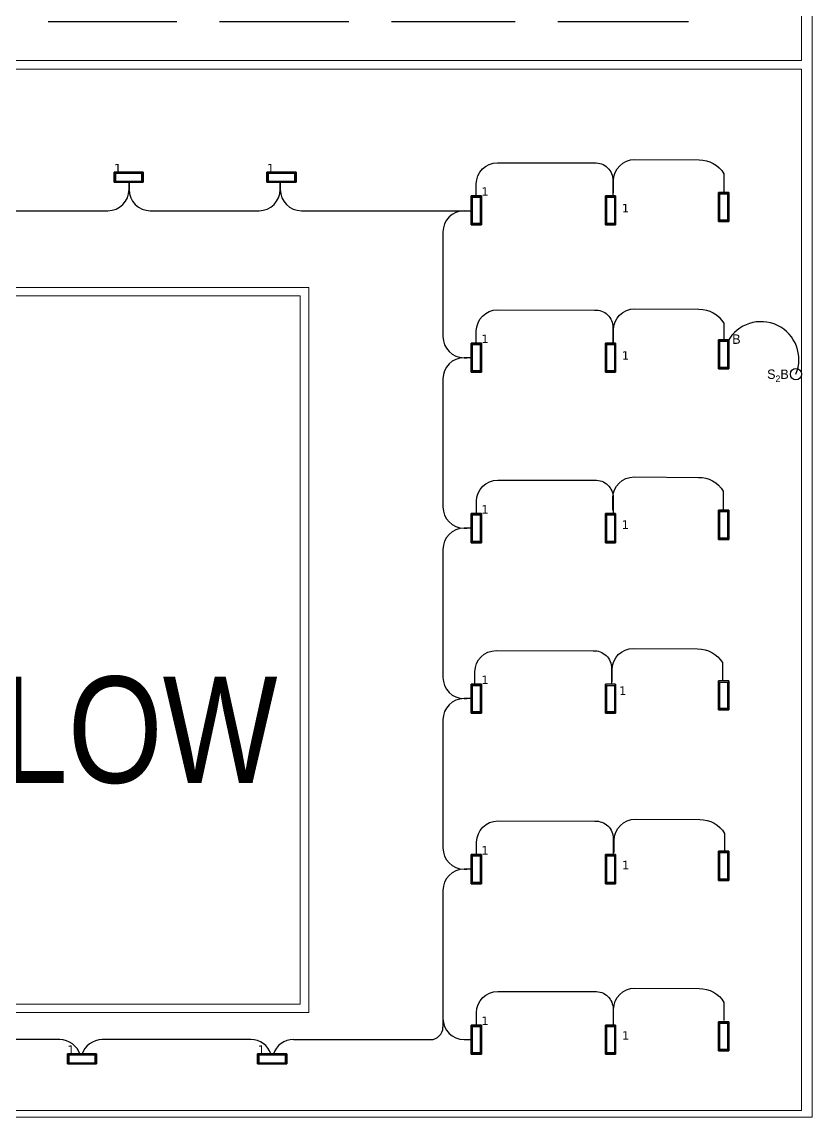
# Model space of a CAD drawing. Header units: inches. Extents: x -2 to 2474, y 1 to 287.
# Drawn here: x 120.23 to 152.08, y 109.57 to 153.71 of the extents above; entities that cross this region are included whole.
import ezdxf

# ---------------------------------------------------------------- set-up
doc = ezdxf.new("R2010")
doc.units = ezdxf.units.IN
doc.header["$MEASUREMENT"] = 0
for name, color, linetype in [('0.25', 4, 'Continuous'), ('PDF_0', 7, 'Continuous'), ('PDF_Text', 7, 'Continuous'), ('SWITCH', 3, 'Continuous')]:
    doc.layers.add(name, color=color, linetype=linetype)
doc.layers.add('DLX_LUM', color=7, linetype='Continuous', true_color=0xffd400)
doc.layers.add('DLX_LUMKEY_IDX', color=7, linetype='Continuous', true_color=0x969696)
doc.styles.add('PDF Arial Narrow', font='ARIALN.TTF')
doc.styles.add('TableTextStyle', font='')
doc.styles.get('TableTextStyle').set_extended_font_data('VERDANA.TTF')

msp = doc.modelspace()

# ---------------------------------------------------------------- linework, layer by layer
at = {"lineweight": 5}
for p, q in [((108.07993, 152.1581), (151.38207, 152.1581)), ((151.38207, 152.1581), (151.6486, 152.1581)), ((151.6486, 151.80272), (108.07993, 151.80272)), ((97.43119, 143.00618), (131.78862, 143.00618)), ((97.77413, 142.66323), (131.44567, 142.66323)), ((131.44567, 114.12002), (131.44567, 142.66323)), ((131.78862, 113.77708), (131.78862, 143.00618)), ((131.44567, 114.12002), (87.66379, 114.12002)), ((131.78862, 113.77708), (87.66379, 113.77708)), ((109.11051, 109.83324), (131.44567, 109.83324)), ((109.11051, 109.56671), (131.44567, 109.56671))]:
    msp.add_line(p, q, dxfattribs=at)
at = {"color": 3, "transparency": 33554585}
msp.add_circle((151.43056, 139.51248), 0.22679, dxfattribs=at)
at = {"layer": '0.25'}
for p, q in [((126.47884, 153.71053), (121.29242, 153.71053)), ((133.40961, 153.71053), (128.19355, 153.71053)), ((140.11048, 153.71053), (135.12432, 153.71053)), ((147.09208, 153.71053), (141.8252, 153.71053)), ((138.05736, 146.10058), (138.34392, 146.10058)), ((137.2, 145.24322), (137.2, 141.03371)), ((138.05736, 140.17635), (138.16733, 140.17635)), ((138.34392, 140.17635), (138.05736, 140.17635)), ((137.2, 139.31899), (137.2, 134.16213)), ((138.05736, 133.30477), (138.16733, 133.30477)), ((138.34392, 133.30477), (138.05736, 133.30477)), ((137.2, 132.44742), (137.2, 127.29054)), ((138.05736, 126.43318), (138.16733, 126.43318)), ((138.34392, 126.43318), (138.05736, 126.43318)), ((137.2, 125.57583), (137.2, 120.41897)), ((138.05736, 119.56161), (138.16733, 119.56161)), ((138.34392, 119.56161), (138.05736, 119.56161)), ((137.2, 118.70425), (137.2, 113.54738)), ((137.2, 113.54738), (137.2, 113.19003)), ((121.75132, 112.69003), (115.70357, 112.69003)), ((129.45872, 112.69003), (123.46603, 112.69003)), ((131.17343, 112.69003), (136.7, 112.69003)), ((138.05736, 112.69003), (138.34392, 112.69003))]:
    msp.add_line(p, q, dxfattribs=at)
for points in [[(138.54417, 146.69399), (138.54417, 147.17706, -0.41421356), (139.40153, 148.03442), (143.31106, 148.02738, -0.43151392), (144.04957, 147.3217), (144.04793, 146.70725)], [(144.07288, 146.82335), (144.07288, 147.30642, -0.41421356), (144.93024, 148.16377), (147.52233, 148.14654, -0.27239997), (148.52106, 147.59001), (148.52106, 146.86078)], [(118.33066, 147.2445), (118.33066, 146.95794, 0.41421356), (119.18802, 146.10058), (123.68971, 146.10058, 0.41421356), (124.54707, 146.95794), (124.54707, 147.2445)], [(124.54707, 147.2445), (124.54707, 146.95794, 0.41421356), (125.40443, 146.10058), (129.78607, 146.10058, 0.41421356), (130.64342, 146.95794), (130.64342, 147.2445)], [(130.64342, 147.2445), (130.64342, 146.95794, 0.41421356), (131.50078, 146.10058), (138.34392, 146.10058)], [(138.54615, 140.76417), (138.54615, 141.24723, -0.41421356), (139.40351, 142.10459), (143.31304, 142.09756, -0.43151392), (144.05155, 141.39187), (144.04992, 140.77743)], [(144.07197, 140.80253), (144.07197, 141.2856, -0.41421356), (144.92933, 142.14295), (147.52142, 142.12572, -0.27239997), (148.52015, 141.56919), (148.52015, 140.83996)], [(138.55531, 133.90412), (138.55531, 134.38718, -0.41421356), (139.41266, 135.24454), (143.32219, 135.23751, -0.43151392), (144.06071, 134.53182), (144.05907, 133.91738)], [(144.04744, 134.0286), (144.04744, 134.51167, -0.41421356), (144.9048, 135.36903), (147.49689, 135.35179, -0.27239997), (148.49562, 134.79527), (148.49562, 134.06603)], [(138.49, 127.02864), (138.49, 127.5117, -0.41421356), (139.34736, 128.36906), (143.25689, 128.36203, -0.43151392), (143.9954, 127.65634), (143.99377, 127.04189)], [(144.01679, 127.1172), (144.01679, 127.60027, -0.41421356), (144.87415, 128.45763), (147.46624, 128.44039, -0.27239997), (148.46497, 127.88387), (148.46497, 127.15463)], [(138.55977, 120.16253), (138.55977, 120.6456, -0.41421356), (139.41713, 121.50296), (143.32666, 121.49592, -0.43151392), (144.06517, 120.79024), (144.06354, 120.17579)], [(144.10487, 120.23696), (144.10487, 120.72003, -0.41421356), (144.96223, 121.57738), (147.55432, 121.56015, -0.27239997), (148.55305, 121.00362), (148.55305, 120.27439)], [(138.553, 113.29371), (138.553, 113.77678, -0.41421356), (139.41036, 114.63414), (143.31989, 114.62711, -0.43151392), (144.0584, 113.92142), (144.05676, 113.30697)], [(144.08017, 113.42341), (144.08017, 113.90648, -0.41421356), (144.93753, 114.76384), (147.52962, 114.7466, -0.27239997), (148.52835, 114.19008), (148.52835, 113.46084)]]:
    msp.add_lwpolyline(points, format="xyb", dxfattribs=at)
for centre, radius, start, end in [((138.05736, 145.24322), 0.85736, 90, 180), ((138.05736, 141.03371), 0.85736, 180, 270), ((138.05736, 139.31899), 0.85736, 90, 180), ((138.05736, 134.16213), 0.85736, 180, 270), ((138.05736, 132.44742), 0.85736, 90, 180), ((138.05736, 127.29054), 0.85736, 180, 270), ((138.05736, 125.57583), 0.85736, 90, 180), ((138.05736, 120.41897), 0.85736, 180, 270), ((138.05736, 118.70425), 0.85736, 90, 180), ((138.05736, 113.54738), 0.85736, 180, 270), ((136.7, 113.19003), 0.5, 270, 0), ((121.75132, 111.83267), 0.85736, 16.73446, 90), ((123.46603, 111.83267), 0.85736, 90, 163.26554), ((129.45872, 111.83267), 0.85736, 19.25765, 90), ((131.17343, 111.83267), 0.85736, 90, 160.74235)]:
    msp.add_arc(centre, radius, start, end, dxfattribs=at)
at = {"layer": 'DLX_LUM'}
for points in [[(125.1215, 147.64897, 0), (123.94587, 147.64897, 0)], [(123.94587, 147.64897, 0), (123.94587, 147.64897, 0)], [(123.94587, 147.64897, 0), (125.1215, 147.64897, 0)], [(123.94587, 147.64897, 0), (123.94587, 147.2445, 0)], [(123.94587, 147.2445, 0), (123.94587, 147.64897, 0)], [(123.94587, 147.64897, 0), (123.94587, 147.64897, 0)], [(123.94587, 147.2445, 0), (123.94587, 147.64897, 0)], [(123.94587, 147.64897, 0), (125.1215, 147.64897, 0)], [(123.94587, 147.64897, 0), (123.94587, 147.2445, 0)], [(125.1215, 147.64897, 0), (123.94587, 147.64897, 0)], [(125.06858, 147.61307, 0), (123.99879, 147.61307, 0)], [(123.99879, 147.61307, 0), (123.99879, 147.28041, 0)], [(123.99879, 147.61307, 0), (125.06858, 147.61307, 0)], [(123.99879, 147.28041, 0), (123.99879, 147.61307, 0)], [(125.06858, 147.28041, 0), (125.06858, 147.61307, 0)], [(125.06858, 147.61307, 0), (125.06858, 147.28041, 0)], [(125.1215, 147.64897, 0), (125.1215, 147.64897, 0)], [(125.1215, 147.2445, 0), (125.1215, 147.64897, 0)], [(125.1215, 147.64897, 0), (125.1215, 147.64897, 0)], [(125.1215, 147.64897, 0), (125.1215, 147.2445, 0)], [(125.1215, 147.64897, 0), (125.1215, 147.2445, 0)], [(125.1215, 147.2445, 0), (125.1215, 147.64897, 0)], [(131.28191, 147.64897, 0), (130.10628, 147.64897, 0)], [(130.10628, 147.64897, 0), (130.10628, 147.64897, 0)], [(130.10628, 147.64897, 0), (131.28191, 147.64897, 0)], [(130.10628, 147.64897, 0), (130.10628, 147.2445, 0)], [(130.10628, 147.2445, 0), (130.10628, 147.64897, 0)], [(130.10628, 147.64897, 0), (130.10628, 147.64897, 0)], [(130.10628, 147.2445, 0), (130.10628, 147.64897, 0)], [(130.10628, 147.64897, 0), (131.28191, 147.64897, 0)], [(130.10628, 147.64897, 0), (130.10628, 147.2445, 0)], [(131.28191, 147.64897, 0), (130.10628, 147.64897, 0)], [(131.22899, 147.61307, 0), (130.1592, 147.61307, 0)], [(130.1592, 147.61307, 0), (130.1592, 147.28041, 0)], [(130.1592, 147.61307, 0), (131.22899, 147.61307, 0)], [(130.1592, 147.28041, 0), (130.1592, 147.61307, 0)], [(131.22899, 147.28041, 0), (131.22899, 147.61307, 0)], [(131.22899, 147.61307, 0), (131.22899, 147.28041, 0)], [(131.28191, 147.64897, 0), (131.28191, 147.64897, 0)], [(131.28191, 147.2445, 0), (131.28191, 147.64897, 0)], [(131.28191, 147.64897, 0), (131.28191, 147.64897, 0)], [(131.28191, 147.64897, 0), (131.28191, 147.2445, 0)], [(131.28191, 147.64897, 0), (131.28191, 147.2445, 0)], [(131.28191, 147.2445, 0), (131.28191, 147.64897, 0)], [(123.94587, 147.2445, 0), (123.94587, 147.2445, 0)], [(123.94587, 147.2445, 0), (125.1215, 147.2445, 0)], [(125.1215, 147.2445, 0), (123.94587, 147.2445, 0)], [(123.94587, 147.2445, 0), (123.94587, 147.2445, 0)], [(125.1215, 147.2445, 0), (123.94587, 147.2445, 0)], [(123.94587, 147.2445, 0), (125.1215, 147.2445, 0)], [(123.99879, 147.28041, 0), (125.06858, 147.28041, 0)], [(125.06858, 147.28041, 0), (123.99879, 147.28041, 0)], [(125.1215, 147.2445, 0), (125.1215, 147.2445, 0)], [(125.1215, 147.2445, 0), (125.1215, 147.2445, 0)], [(130.10628, 147.2445, 0), (130.10628, 147.2445, 0)], [(130.10628, 147.2445, 0), (131.28191, 147.2445, 0)], [(131.28191, 147.2445, 0), (130.10628, 147.2445, 0)], [(130.10628, 147.2445, 0), (130.10628, 147.2445, 0)], [(131.28191, 147.2445, 0), (130.10628, 147.2445, 0)], [(130.10628, 147.2445, 0), (131.28191, 147.2445, 0)], [(130.1592, 147.28041, 0), (131.22899, 147.28041, 0)], [(131.22899, 147.28041, 0), (130.1592, 147.28041, 0)], [(131.28191, 147.2445, 0), (131.28191, 147.2445, 0)], [(131.28191, 147.2445, 0), (131.28191, 147.2445, 0)], [(138.74839, 146.70167, 0), (138.34392, 146.70167, 0)], [(138.34392, 146.70167, 0), (138.74839, 146.70167, 0)], [(138.34392, 146.70167, 0), (138.34392, 145.52604, 0)], [(138.34392, 145.52604, 0), (138.34392, 146.70167, 0)], [(138.34392, 145.52604, 0), (138.34392, 146.70167, 0)], [(138.34392, 146.70167, 0), (138.74839, 146.70167, 0)], [(138.74839, 146.70167, 0), (138.34392, 146.70167, 0)], [(138.34392, 146.70167, 0), (138.34392, 145.52604, 0)], [(138.71248, 146.64875, 0), (138.37982, 146.64875, 0)], [(138.37982, 146.64875, 0), (138.37982, 145.57896, 0)], [(138.37982, 145.57896, 0), (138.37982, 146.64875, 0)], [(138.37982, 146.64875, 0), (138.71248, 146.64875, 0)], [(138.71248, 145.57896, 0), (138.71248, 146.64875, 0)], [(138.71248, 146.64875, 0), (138.71248, 145.57896, 0)], [(138.74839, 145.52604, 0), (138.74839, 146.70167, 0)], [(138.74839, 146.70167, 0), (138.74839, 145.52604, 0)], [(138.74839, 146.70167, 0), (138.74839, 145.52604, 0)], [(138.74839, 145.52604, 0), (138.74839, 146.70167, 0)], [(144.15906, 146.70167, 0), (143.75458, 146.70167, 0)], [(143.75458, 146.70167, 0), (144.15906, 146.70167, 0)], [(143.75458, 146.70167, 0), (143.75458, 145.52604, 0)], [(143.75458, 145.52604, 0), (143.75458, 146.70167, 0)], [(143.75458, 145.52604, 0), (143.75458, 146.70167, 0)], [(143.75458, 146.70167, 0), (144.15906, 146.70167, 0)], [(144.15906, 146.70167, 0), (143.75458, 146.70167, 0)], [(143.75458, 146.70167, 0), (143.75458, 145.52604, 0)], [(144.12314, 146.64875, 0), (143.7905, 146.64875, 0)], [(143.7905, 146.64875, 0), (143.7905, 145.57896, 0)], [(143.7905, 145.57896, 0), (143.7905, 146.64875, 0)], [(143.7905, 146.64875, 0), (144.12314, 146.64875, 0)], [(144.12314, 145.57896, 0), (144.12314, 146.64875, 0)], [(144.12314, 146.64875, 0), (144.12314, 145.57896, 0)], [(144.15906, 145.52604, 0), (144.15906, 146.70167, 0)], [(144.15906, 146.70167, 0), (144.15906, 145.52604, 0)], [(144.15906, 146.70167, 0), (144.15906, 145.52604, 0)], [(144.15906, 145.52604, 0), (144.15906, 146.70167, 0)], [(148.71825, 146.83574, 0), (148.31377, 146.83574, 0)], [(148.31377, 146.83574, 0), (148.71825, 146.83574, 0)], [(148.31377, 146.83574, 0), (148.31377, 145.6601, 0)], [(148.31377, 145.6601, 0), (148.31377, 146.83574, 0)], [(148.31377, 145.6601, 0), (148.31377, 146.83574, 0)], [(148.31377, 146.83574, 0), (148.71825, 146.83574, 0)], [(148.71825, 146.83574, 0), (148.31377, 146.83574, 0)], [(148.31377, 146.83574, 0), (148.31377, 145.6601, 0)], [(148.68233, 146.78282, 0), (148.34969, 146.78282, 0)], [(148.34969, 146.78282, 0), (148.34969, 145.71303, 0)], [(148.34969, 145.71303, 0), (148.34969, 146.78282, 0)], [(148.34969, 146.78282, 0), (148.68233, 146.78282, 0)], [(148.68233, 145.71303, 0), (148.68233, 146.78282, 0)], [(148.68233, 146.78282, 0), (148.68233, 145.71303, 0)], [(148.71825, 145.6601, 0), (148.71825, 146.83574, 0)], [(148.71825, 146.83574, 0), (148.71825, 145.6601, 0)], [(148.71825, 146.83574, 0), (148.71825, 145.6601, 0)], [(148.71825, 145.6601, 0), (148.71825, 146.83574, 0)], [(144.40776, 146.0316, 0), (144.40776, 146.0316, 0)], [(144.40776, 146.0316, 0), (144.40776, 146.0316, 0)], [(148.34969, 145.71303, 0), (148.68233, 145.71303, 0)], [(148.68233, 145.71303, 0), (148.34969, 145.71303, 0)], [(138.34392, 145.52604, 0), (138.34392, 145.52604, 0)], [(138.34392, 145.52604, 0), (138.74839, 145.52604, 0)], [(138.74839, 145.52604, 0), (138.34392, 145.52604, 0)], [(138.34392, 145.52604, 0), (138.34392, 145.52604, 0)], [(138.74839, 145.52604, 0), (138.34392, 145.52604, 0)], [(138.34392, 145.52604, 0), (138.74839, 145.52604, 0)], [(138.37982, 145.57896, 0), (138.71248, 145.57896, 0)], [(138.71248, 145.57896, 0), (138.37982, 145.57896, 0)], [(138.74839, 145.52604, 0), (138.74839, 145.52604, 0)], [(138.74839, 145.52604, 0), (138.74839, 145.52604, 0)], [(143.75458, 145.52604, 0), (143.75458, 145.52604, 0)], [(143.75458, 145.52604, 0), (144.15906, 145.52604, 0)], [(144.15906, 145.52604, 0), (143.75458, 145.52604, 0)], [(143.75458, 145.52604, 0), (143.75458, 145.52604, 0)], [(144.15906, 145.52604, 0), (143.75458, 145.52604, 0)], [(143.75458, 145.52604, 0), (144.15906, 145.52604, 0)], [(143.7905, 145.57896, 0), (144.12314, 145.57896, 0)], [(144.12314, 145.57896, 0), (143.7905, 145.57896, 0)], [(144.15906, 145.52604, 0), (144.15906, 145.52604, 0)], [(144.15906, 145.52604, 0), (144.15906, 145.52604, 0)], [(148.31377, 145.6601, 0), (148.31377, 145.6601, 0)], [(148.31377, 145.6601, 0), (148.71825, 145.6601, 0)], [(148.71825, 145.6601, 0), (148.31377, 145.6601, 0)], [(148.31377, 145.6601, 0), (148.31377, 145.6601, 0)], [(148.71825, 145.6601, 0), (148.31377, 145.6601, 0)], [(148.31377, 145.6601, 0), (148.71825, 145.6601, 0)], [(148.71825, 145.6601, 0), (148.71825, 145.6601, 0)], [(148.71825, 145.6601, 0), (148.71825, 145.6601, 0)], [(148.71825, 140.89823, 0), (148.31377, 140.89823, 0)], [(148.31377, 140.89823, 0), (148.71825, 140.89823, 0)], [(148.31377, 140.89823, 0), (148.31377, 139.7226, 0)], [(148.31377, 139.7226, 0), (148.31377, 140.89823, 0)], [(148.31377, 139.7226, 0), (148.31377, 140.89823, 0)], [(148.31377, 140.89823, 0), (148.71825, 140.89823, 0)], [(148.71825, 140.89823, 0), (148.31377, 140.89823, 0)], [(148.31377, 140.89823, 0), (148.31377, 139.7226, 0)], [(148.68233, 140.84531, 0), (148.34969, 140.84531, 0)], [(148.34969, 140.84531, 0), (148.34969, 139.77552, 0)], [(148.34969, 139.77552, 0), (148.34969, 140.84531, 0)], [(148.34969, 140.84531, 0), (148.68233, 140.84531, 0)], [(148.68233, 139.77552, 0), (148.68233, 140.84531, 0)], [(148.68233, 140.84531, 0), (148.68233, 139.77552, 0)], [(148.71825, 139.7226, 0), (148.71825, 140.89823, 0)], [(148.71825, 140.89823, 0), (148.71825, 139.7226, 0)], [(148.71825, 140.89823, 0), (148.71825, 139.7226, 0)], [(148.71825, 139.7226, 0), (148.71825, 140.89823, 0)], [(138.74839, 140.76417, 0), (138.34392, 140.76417, 0)], [(138.34392, 140.76417, 0), (138.34392, 140.76417, 0)], [(138.34392, 140.76417, 0), (138.74839, 140.76417, 0)], [(138.34392, 140.76417, 0), (138.34392, 139.58853, 0)], [(138.34392, 139.58853, 0), (138.34392, 140.76417, 0)], [(138.34392, 140.76417, 0), (138.34392, 140.76417, 0)], [(138.34392, 139.58853, 0), (138.34392, 140.76417, 0)], [(138.34392, 140.76417, 0), (138.74839, 140.76417, 0)], [(138.74839, 140.76417, 0), (138.34392, 140.76417, 0)], [(138.34392, 140.76417, 0), (138.34392, 139.58853, 0)], [(138.71248, 140.71124, 0), (138.37982, 140.71124, 0)], [(138.37982, 140.71124, 0), (138.37982, 139.64145, 0)], [(138.37982, 139.64145, 0), (138.37982, 140.71124, 0)], [(138.37982, 140.71124, 0), (138.71248, 140.71124, 0)], [(138.71248, 139.64145, 0), (138.71248, 140.71124, 0)], [(138.71248, 140.71124, 0), (138.71248, 139.64145, 0)], [(138.74839, 139.58853, 0), (138.74839, 140.76417, 0)], [(138.74839, 140.76417, 0), (138.74839, 140.76417, 0)], [(138.74839, 140.76417, 0), (138.74839, 139.58853, 0)], [(138.74839, 140.76417, 0), (138.74839, 140.76417, 0)], [(138.74839, 140.76417, 0), (138.74839, 139.58853, 0)], [(138.74839, 139.58853, 0), (138.74839, 140.76417, 0)], [(144.15906, 140.76417, 0), (143.75458, 140.76417, 0)], [(143.75458, 140.76417, 0), (144.15906, 140.76417, 0)], [(143.75458, 140.76417, 0), (143.75458, 139.58853, 0)], [(143.75458, 139.58853, 0), (143.75458, 140.76417, 0)], [(143.75458, 139.58853, 0), (143.75458, 140.76417, 0)], [(143.75458, 140.76417, 0), (144.15906, 140.76417, 0)], [(144.15906, 140.76417, 0), (143.75458, 140.76417, 0)], [(143.75458, 140.76417, 0), (143.75458, 139.58853, 0)], [(144.12314, 140.71124, 0), (143.7905, 140.71124, 0)], [(143.7905, 140.71124, 0), (143.7905, 139.64145, 0)], [(143.7905, 139.64145, 0), (143.7905, 140.71124, 0)], [(143.7905, 140.71124, 0), (144.12314, 140.71124, 0)], [(144.12314, 139.64145, 0), (144.12314, 140.71124, 0)], [(144.12314, 140.71124, 0), (144.12314, 139.64145, 0)], [(144.15906, 139.58853, 0), (144.15906, 140.76417, 0)], [(144.15906, 140.76417, 0), (144.15906, 139.58853, 0)], [(144.15906, 140.76417, 0), (144.15906, 139.58853, 0)], [(144.15906, 139.58853, 0), (144.15906, 140.76417, 0)], [(144.00328, 140.0941, 0), (144.00328, 140.0941, 0)], [(144.00328, 140.0941, 0), (144.00328, 140.0941, 0)], [(144.40776, 140.0941, 0), (144.40776, 140.0941, 0)], [(144.40776, 140.0941, 0), (144.40776, 140.0941, 0)], [(138.34392, 139.58853, 0), (138.34392, 139.58853, 0)], [(138.34392, 139.58853, 0), (138.74839, 139.58853, 0)], [(138.74839, 139.58853, 0), (138.34392, 139.58853, 0)], [(138.34392, 139.58853, 0), (138.34392, 139.58853, 0)], [(138.74839, 139.58853, 0), (138.34392, 139.58853, 0)], [(138.34392, 139.58853, 0), (138.74839, 139.58853, 0)], [(138.37982, 139.64145, 0), (138.71248, 139.64145, 0)], [(138.71248, 139.64145, 0), (138.37982, 139.64145, 0)], [(138.74839, 139.58853, 0), (138.74839, 139.58853, 0)], [(138.74839, 139.58853, 0), (138.74839, 139.58853, 0)], [(143.75458, 139.58853, 0), (144.15906, 139.58853, 0)], [(144.15906, 139.58853, 0), (143.75458, 139.58853, 0)], [(144.15906, 139.58853, 0), (143.75458, 139.58853, 0)], [(143.75458, 139.58853, 0), (144.15906, 139.58853, 0)], [(143.7905, 139.64145, 0), (144.12314, 139.64145, 0)], [(144.12314, 139.64145, 0), (143.7905, 139.64145, 0)], [(148.31377, 139.7226, 0), (148.71825, 139.7226, 0)], [(148.71825, 139.7226, 0), (148.31377, 139.7226, 0)], [(148.71825, 139.7226, 0), (148.31377, 139.7226, 0)], [(148.31377, 139.7226, 0), (148.71825, 139.7226, 0)], [(148.34969, 139.77552, 0), (148.68233, 139.77552, 0)], [(148.68233, 139.77552, 0), (148.34969, 139.77552, 0)], [(138.74839, 133.89259, 0), (138.34392, 133.89259, 0)], [(138.34392, 133.89259, 0), (138.34392, 133.89259, 0)], [(138.34392, 133.89259, 0), (138.74839, 133.89259, 0)], [(138.34392, 133.89259, 0), (138.34392, 132.71696, 0)], [(138.34392, 132.71696, 0), (138.34392, 133.89259, 0)], [(138.34392, 133.89259, 0), (138.34392, 133.89259, 0)], [(138.34392, 132.71696, 0), (138.34392, 133.89259, 0)], [(138.34392, 133.89259, 0), (138.74839, 133.89259, 0)], [(138.74839, 133.89259, 0), (138.34392, 133.89259, 0)], [(138.34392, 133.89259, 0), (138.34392, 132.71696, 0)], [(138.36957, 133.89259, 0), (138.36957, 133.89259, 0)], [(138.36957, 133.89259, 0), (138.36957, 133.89259, 0)], [(138.71248, 133.83967, 0), (138.37982, 133.83967, 0)], [(138.37982, 133.83967, 0), (138.37982, 132.76988, 0)], [(138.37982, 132.76988, 0), (138.37982, 133.83967, 0)], [(138.37982, 133.83967, 0), (138.71248, 133.83967, 0)], [(138.71248, 132.76988, 0), (138.71248, 133.83967, 0)], [(138.71248, 133.83967, 0), (138.71248, 132.76988, 0)], [(138.74839, 132.71696, 0), (138.74839, 133.89259, 0)], [(138.74839, 133.89259, 0), (138.74839, 132.71696, 0)], [(138.74839, 133.89259, 0), (138.74839, 132.71696, 0)], [(138.74839, 132.71696, 0), (138.74839, 133.89259, 0)], [(143.75458, 133.89259, 0), (143.75458, 132.71696, 0)], [(143.75458, 132.71696, 0), (143.75458, 133.89259, 0)], [(143.75458, 132.71696, 0), (143.75458, 133.89259, 0)], [(144.15906, 133.89259, 0), (143.75458, 133.89259, 0)], [(143.75458, 133.89259, 0), (143.75458, 132.71696, 0)], [(144.12314, 133.83967, 0), (143.7905, 133.83967, 0)], [(143.7905, 133.83967, 0), (143.7905, 132.76988, 0)], [(143.7905, 132.76988, 0), (143.7905, 133.83967, 0)], [(143.7905, 133.83967, 0), (144.12314, 133.83967, 0)], [(144.12314, 132.76988, 0), (144.12314, 133.83967, 0)], [(144.12314, 133.83967, 0), (144.12314, 132.76988, 0)], [(144.15906, 132.71696, 0), (144.15906, 133.89259, 0)], [(144.15906, 133.89259, 0), (144.15906, 133.89259, 0)], [(144.15906, 133.89259, 0), (144.15906, 132.71696, 0)], [(144.15906, 133.89259, 0), (144.15906, 133.89259, 0)], [(144.15906, 133.89259, 0), (144.15906, 132.71696, 0)], [(144.15906, 132.71696, 0), (144.15906, 133.89259, 0)], [(148.31377, 134.02666, 0), (148.31377, 132.85102, 0)], [(148.31377, 132.85102, 0), (148.31377, 134.02666, 0)], [(148.31377, 132.85102, 0), (148.31377, 134.02666, 0)], [(148.71825, 134.02666, 0), (148.31377, 134.02666, 0)], [(148.31377, 134.02666, 0), (148.31377, 132.85102, 0)], [(148.68233, 133.97373, 0), (148.34969, 133.97373, 0)], [(148.34969, 133.97373, 0), (148.34969, 132.90394, 0)], [(148.34969, 132.90394, 0), (148.34969, 133.97373, 0)], [(148.34969, 133.97373, 0), (148.68233, 133.97373, 0)], [(148.68233, 132.90394, 0), (148.68233, 133.97373, 0)], [(148.68233, 133.97373, 0), (148.68233, 132.90394, 0)], [(148.71825, 132.85102, 0), (148.71825, 134.02666, 0)], [(148.71825, 134.02666, 0), (148.71825, 134.02666, 0)], [(148.71825, 134.02666, 0), (148.71825, 132.85102, 0)], [(148.71825, 134.02666, 0), (148.71825, 134.02666, 0)], [(148.71825, 134.02666, 0), (148.71825, 132.85102, 0)], [(148.71825, 132.85102, 0), (148.71825, 134.02666, 0)], [(148.34969, 132.90394, 0), (148.68233, 132.90394, 0)], [(148.68233, 132.90394, 0), (148.34969, 132.90394, 0)], [(138.34392, 132.71696, 0), (138.34392, 132.71696, 0)], [(138.34392, 132.71696, 0), (138.74839, 132.71696, 0)], [(138.74839, 132.71696, 0), (138.34392, 132.71696, 0)], [(138.34392, 132.71696, 0), (138.34392, 132.71696, 0)], [(138.74839, 132.71696, 0), (138.34392, 132.71696, 0)], [(138.34392, 132.71696, 0), (138.74839, 132.71696, 0)], [(138.37982, 132.76988, 0), (138.71248, 132.76988, 0)], [(138.71248, 132.76988, 0), (138.37982, 132.76988, 0)], [(138.74839, 132.71696, 0), (138.74839, 132.71696, 0)], [(138.74839, 132.71696, 0), (138.74839, 132.71696, 0)], [(143.75458, 132.71696, 0), (143.75458, 132.71696, 0)], [(143.75458, 132.71696, 0), (144.15906, 132.71696, 0)], [(144.15906, 132.71696, 0), (143.75458, 132.71696, 0)], [(143.75458, 132.71696, 0), (143.75458, 132.71696, 0)], [(144.15906, 132.71696, 0), (143.75458, 132.71696, 0)], [(143.75458, 132.71696, 0), (144.15906, 132.71696, 0)], [(143.7905, 132.76988, 0), (144.12314, 132.76988, 0)], [(144.12314, 132.76988, 0), (143.7905, 132.76988, 0)], [(144.15906, 132.71696, 0), (144.15906, 132.71696, 0)], [(144.15906, 132.71696, 0), (144.15906, 132.71696, 0)], [(148.31377, 132.85102, 0), (148.31377, 132.85102, 0)], [(148.31377, 132.85102, 0), (148.71825, 132.85102, 0)], [(148.71825, 132.85102, 0), (148.31377, 132.85102, 0)], [(148.31377, 132.85102, 0), (148.31377, 132.85102, 0)], [(148.71825, 132.85102, 0), (148.31377, 132.85102, 0)], [(148.31377, 132.85102, 0), (148.71825, 132.85102, 0)], [(148.71825, 132.85102, 0), (148.71825, 132.85102, 0)], [(148.71825, 132.85102, 0), (148.71825, 132.85102, 0)], [(148.31377, 127.15507, 0), (148.31377, 125.97943, 0)], [(148.31377, 125.97943, 0), (148.31377, 127.15507, 0)], [(148.31377, 125.97943, 0), (148.31377, 127.15507, 0)], [(148.71825, 127.15507, 0), (148.31377, 127.15507, 0)], [(148.31377, 127.15507, 0), (148.31377, 125.97943, 0)], [(148.71825, 125.97943, 0), (148.71825, 127.15507, 0)], [(148.71825, 127.15507, 0), (148.71825, 125.97943, 0)], [(148.71825, 127.15507, 0), (148.71825, 125.97943, 0)], [(148.71825, 125.97943, 0), (148.71825, 127.15507, 0)], [(138.34392, 127.021, 0), (138.34392, 125.84537, 0)], [(138.34392, 125.84537, 0), (138.34392, 127.021, 0)], [(138.34392, 125.84537, 0), (138.34392, 127.021, 0)], [(138.74839, 127.021, 0), (138.34392, 127.021, 0)], [(138.34392, 127.021, 0), (138.34392, 125.84537, 0)], [(138.71248, 126.96808, 0), (138.37982, 126.96808, 0)], [(138.37982, 126.96808, 0), (138.37982, 125.89829, 0)], [(138.37982, 125.89829, 0), (138.37982, 126.96808, 0)], [(138.37982, 126.96808, 0), (138.71248, 126.96808, 0)], [(138.71248, 125.89829, 0), (138.71248, 126.96808, 0)], [(138.71248, 126.96808, 0), (138.71248, 125.89829, 0)], [(138.74839, 125.84537, 0), (138.74839, 127.021, 0)], [(138.74839, 127.021, 0), (138.74839, 125.84537, 0)], [(138.74839, 127.021, 0), (138.74839, 125.84537, 0)], [(138.74839, 125.84537, 0), (138.74839, 127.021, 0)], [(143.75458, 127.021, 0), (143.75458, 125.84537, 0)], [(143.75458, 125.84537, 0), (143.75458, 127.021, 0)], [(143.75458, 125.84537, 0), (143.75458, 127.021, 0)], [(144.15906, 127.021, 0), (143.75458, 127.021, 0)], [(143.75458, 127.021, 0), (143.75458, 125.84537, 0)], [(143.7905, 126.96808, 0), (143.7905, 125.89829, 0)], [(143.7905, 125.89829, 0), (143.7905, 126.96808, 0)], [(143.7905, 126.96808, 0), (144.12314, 126.96808, 0)], [(144.12314, 125.89829, 0), (144.12314, 126.96808, 0)], [(144.12314, 126.96808, 0), (144.12314, 125.89829, 0)], [(144.15906, 125.84537, 0), (144.15906, 127.021, 0)], [(144.15906, 127.021, 0), (144.15906, 125.84537, 0)], [(144.15906, 127.021, 0), (144.15906, 125.84537, 0)], [(144.15906, 125.84537, 0), (144.15906, 127.021, 0)], [(148.34969, 127.10214, 0), (148.34969, 126.03235, 0)], [(148.34969, 126.03235, 0), (148.34969, 127.10214, 0)], [(148.34969, 127.10214, 0), (148.68233, 127.10214, 0)], [(148.68233, 126.03235, 0), (148.68233, 127.10214, 0)], [(148.68233, 127.10214, 0), (148.68233, 126.03235, 0)], [(138.34392, 125.84537, 0), (138.34392, 125.84537, 0)], [(138.34392, 125.84537, 0), (138.74839, 125.84537, 0)], [(138.74839, 125.84537, 0), (138.34392, 125.84537, 0)], [(138.34392, 125.84537, 0), (138.34392, 125.84537, 0)], [(138.74839, 125.84537, 0), (138.34392, 125.84537, 0)], [(138.34392, 125.84537, 0), (138.74839, 125.84537, 0)], [(138.37982, 125.89829, 0), (138.71248, 125.89829, 0)], [(138.71248, 125.89829, 0), (138.37982, 125.89829, 0)], [(138.74839, 125.84537, 0), (138.74839, 125.84537, 0)], [(138.74839, 125.84537, 0), (138.74839, 125.84537, 0)], [(143.75458, 125.84537, 0), (143.75458, 125.84537, 0)], [(143.75458, 125.84537, 0), (144.15906, 125.84537, 0)], [(144.15906, 125.84537, 0), (143.75458, 125.84537, 0)], [(143.75458, 125.84537, 0), (143.75458, 125.84537, 0)], [(144.15906, 125.84537, 0), (143.75458, 125.84537, 0)], [(143.75458, 125.84537, 0), (144.15906, 125.84537, 0)], [(143.7905, 125.89829, 0), (144.12314, 125.89829, 0)], [(144.12314, 125.89829, 0), (143.7905, 125.89829, 0)], [(144.15906, 125.84537, 0), (144.15906, 125.84537, 0)], [(144.15906, 125.84537, 0), (144.15906, 125.84537, 0)], [(148.31377, 125.97943, 0), (148.31377, 125.97943, 0)], [(148.31377, 125.97943, 0), (148.71825, 125.97943, 0)], [(148.71825, 125.97943, 0), (148.31377, 125.97943, 0)], [(148.31377, 125.97943, 0), (148.31377, 125.97943, 0)], [(148.71825, 125.97943, 0), (148.31377, 125.97943, 0)], [(148.31377, 125.97943, 0), (148.71825, 125.97943, 0)], [(148.34969, 126.03235, 0), (148.68233, 126.03235, 0)], [(148.68233, 126.03235, 0), (148.34969, 126.03235, 0)], [(148.71825, 125.97943, 0), (148.71825, 125.97943, 0)], [(148.71825, 125.97943, 0), (148.71825, 125.97943, 0)], [(138.34392, 120.14943, 0), (138.34392, 118.97379, 0)], [(138.34392, 118.97379, 0), (138.34392, 120.14943, 0)], [(138.34392, 118.97379, 0), (138.34392, 120.14943, 0)], [(138.74839, 120.14943, 0), (138.34392, 120.14943, 0)], [(138.34392, 120.14943, 0), (138.34392, 118.97379, 0)], [(138.71248, 120.0965, 0), (138.37982, 120.0965, 0)], [(138.37982, 120.0965, 0), (138.37982, 119.02671, 0)], [(138.37982, 119.02671, 0), (138.37982, 120.0965, 0)], [(138.37982, 120.0965, 0), (138.71248, 120.0965, 0)], [(138.71248, 119.02671, 0), (138.71248, 120.0965, 0)], [(138.71248, 120.0965, 0), (138.71248, 119.02671, 0)], [(138.74839, 118.97379, 0), (138.74839, 120.14943, 0)], [(138.74839, 120.14943, 0), (138.74839, 118.97379, 0)], [(138.74839, 120.14943, 0), (138.74839, 118.97379, 0)], [(138.74839, 118.97379, 0), (138.74839, 120.14943, 0)], [(143.75458, 120.14943, 0), (143.75458, 118.97379, 0)], [(143.75458, 118.97379, 0), (143.75458, 120.14943, 0)], [(143.75458, 118.97379, 0), (143.75458, 120.14943, 0)], [(144.15906, 120.14943, 0), (143.75458, 120.14943, 0)], [(143.75458, 120.14943, 0), (143.75458, 118.97379, 0)], [(144.12314, 120.0965, 0), (143.7905, 120.0965, 0)], [(143.7905, 120.0965, 0), (143.7905, 119.02671, 0)], [(143.7905, 119.02671, 0), (143.7905, 120.0965, 0)], [(143.7905, 120.0965, 0), (144.12314, 120.0965, 0)], [(144.12314, 119.02671, 0), (144.12314, 120.0965, 0)], [(144.12314, 120.0965, 0), (144.12314, 119.02671, 0)], [(144.15906, 118.97379, 0), (144.15906, 120.14943, 0)], [(144.15906, 120.14943, 0), (144.15906, 118.97379, 0)], [(144.15906, 120.14943, 0), (144.15906, 118.97379, 0)], [(144.15906, 118.97379, 0), (144.15906, 120.14943, 0)], [(148.31377, 120.28349, 0), (148.31377, 119.10786, 0)], [(148.31377, 119.10786, 0), (148.31377, 120.28349, 0)], [(148.31377, 119.10786, 0), (148.31377, 120.28349, 0)], [(148.71825, 120.28349, 0), (148.31377, 120.28349, 0)], [(148.31377, 120.28349, 0), (148.31377, 119.10786, 0)], [(148.68233, 120.23057, 0), (148.34969, 120.23057, 0)], [(148.34969, 120.23057, 0), (148.34969, 119.16078, 0)], [(148.34969, 119.16078, 0), (148.34969, 120.23057, 0)], [(148.34969, 120.23057, 0), (148.68233, 120.23057, 0)], [(148.68233, 119.16078, 0), (148.68233, 120.23057, 0)], [(148.68233, 120.23057, 0), (148.68233, 119.16078, 0)], [(148.71825, 119.10786, 0), (148.71825, 120.28349, 0)], [(148.71825, 120.28349, 0), (148.71825, 119.10786, 0)], [(148.71825, 120.28349, 0), (148.71825, 119.10786, 0)], [(148.71825, 119.10786, 0), (148.71825, 120.28349, 0)], [(144.41475, 119.5566, 0), (144.41475, 119.5566, 0)], [(144.41475, 119.5566, 0), (144.41475, 119.5566, 0)], [(138.34392, 118.97379, 0), (138.34392, 118.97379, 0)], [(138.34392, 118.97379, 0), (138.74839, 118.97379, 0)], [(138.74839, 118.97379, 0), (138.34392, 118.97379, 0)], [(138.34392, 118.97379, 0), (138.34392, 118.97379, 0)], [(138.74839, 118.97379, 0), (138.34392, 118.97379, 0)], [(138.34392, 118.97379, 0), (138.74839, 118.97379, 0)], [(138.37982, 119.02671, 0), (138.71248, 119.02671, 0)], [(138.71248, 119.02671, 0), (138.37982, 119.02671, 0)], [(138.74839, 118.97379, 0), (138.74839, 118.97379, 0)], [(138.74839, 118.97379, 0), (138.74839, 118.97379, 0)], [(143.75458, 118.97379, 0), (143.75458, 118.97379, 0)], [(143.75458, 118.97379, 0), (144.15906, 118.97379, 0)], [(144.15906, 118.97379, 0), (143.75458, 118.97379, 0)], [(143.75458, 118.97379, 0), (143.75458, 118.97379, 0)], [(144.15906, 118.97379, 0), (143.75458, 118.97379, 0)], [(143.75458, 118.97379, 0), (144.15906, 118.97379, 0)], [(143.7905, 119.02671, 0), (144.12314, 119.02671, 0)], [(144.12314, 119.02671, 0), (143.7905, 119.02671, 0)], [(144.15906, 118.97379, 0), (144.15906, 118.97379, 0)], [(144.15906, 118.97379, 0), (144.15906, 118.97379, 0)], [(148.31377, 119.10786, 0), (148.31377, 119.10786, 0)], [(148.31377, 119.10786, 0), (148.71825, 119.10786, 0)], [(148.71825, 119.10786, 0), (148.31377, 119.10786, 0)], [(148.31377, 119.10786, 0), (148.31377, 119.10786, 0)], [(148.71825, 119.10786, 0), (148.31377, 119.10786, 0)], [(148.31377, 119.10786, 0), (148.71825, 119.10786, 0)], [(148.34969, 119.16078, 0), (148.68233, 119.16078, 0)], [(148.68233, 119.16078, 0), (148.34969, 119.16078, 0)], [(148.71825, 119.10786, 0), (148.71825, 119.10786, 0)], [(148.71825, 119.10786, 0), (148.71825, 119.10786, 0)], [(138.34392, 113.27784, 0), (138.34392, 112.10221, 0)], [(138.34392, 112.10221, 0), (138.34392, 113.27784, 0)], [(138.34392, 112.10221, 0), (138.34392, 113.27784, 0)], [(138.74839, 113.27784, 0), (138.34392, 113.27784, 0)], [(138.34392, 113.27784, 0), (138.34392, 112.10221, 0)], [(138.71248, 113.22492, 0), (138.37982, 113.22492, 0)], [(138.37982, 113.22492, 0), (138.37982, 112.15513, 0)], [(138.37982, 112.15513, 0), (138.37982, 113.22492, 0)], [(138.37982, 113.22492, 0), (138.71248, 113.22492, 0)], [(138.71248, 112.15513, 0), (138.71248, 113.22492, 0)], [(138.71248, 113.22492, 0), (138.71248, 112.15513, 0)], [(138.74839, 112.10221, 0), (138.74839, 113.27784, 0)], [(138.74839, 113.27784, 0), (138.74839, 112.10221, 0)], [(138.74839, 113.27784, 0), (138.74839, 112.10221, 0)], [(138.74839, 112.10221, 0), (138.74839, 113.27784, 0)], [(143.75458, 113.27784, 0), (143.75458, 112.10221, 0)], [(143.75458, 112.10221, 0), (143.75458, 113.27784, 0)], [(143.75458, 112.10221, 0), (143.75458, 113.27784, 0)], [(144.15906, 113.27784, 0), (143.75458, 113.27784, 0)], [(143.75458, 113.27784, 0), (143.75458, 112.10221, 0)], [(144.12314, 113.22492, 0), (143.7905, 113.22492, 0)], [(143.7905, 113.22492, 0), (143.7905, 112.15513, 0)], [(143.7905, 112.15513, 0), (143.7905, 113.22492, 0)], [(143.7905, 113.22492, 0), (144.12314, 113.22492, 0)], [(144.12314, 112.15513, 0), (144.12314, 113.22492, 0)], [(144.12314, 113.22492, 0), (144.12314, 112.15513, 0)], [(144.15906, 112.10221, 0), (144.15906, 113.27784, 0)], [(144.15906, 113.27784, 0), (144.15906, 112.10221, 0)], [(144.15906, 113.27784, 0), (144.15906, 112.10221, 0)], [(144.15906, 112.10221, 0), (144.15906, 113.27784, 0)], [(148.31377, 113.41191, 0), (148.31377, 112.23627, 0)], [(148.31377, 112.23627, 0), (148.31377, 113.41191, 0)], [(148.31377, 112.23627, 0), (148.31377, 113.41191, 0)], [(148.71825, 113.41191, 0), (148.31377, 113.41191, 0)], [(148.31377, 113.41191, 0), (148.31377, 112.23627, 0)], [(148.68233, 113.35899, 0), (148.34969, 113.35899, 0)], [(148.34969, 113.35899, 0), (148.34969, 112.2892, 0)], [(148.34969, 112.2892, 0), (148.34969, 113.35899, 0)], [(148.34969, 113.35899, 0), (148.68233, 113.35899, 0)], [(148.68233, 112.2892, 0), (148.68233, 113.35899, 0)], [(148.68233, 113.35899, 0), (148.68233, 112.2892, 0)], [(148.71825, 112.23627, 0), (148.71825, 113.41191, 0)], [(148.71825, 113.41191, 0), (148.71825, 112.23627, 0)], [(148.71825, 113.41191, 0), (148.71825, 112.23627, 0)], [(148.71825, 112.23627, 0), (148.71825, 113.41191, 0)], [(144.41475, 112.68502, 0), (144.41475, 112.68502, 0)], [(144.41475, 112.68502, 0), (144.41475, 112.68502, 0)], [(138.37982, 112.15513, 0), (138.71248, 112.15513, 0)], [(138.71248, 112.15513, 0), (138.37982, 112.15513, 0)], [(143.7905, 112.15513, 0), (144.12314, 112.15513, 0)], [(144.12314, 112.15513, 0), (143.7905, 112.15513, 0)], [(148.31377, 112.23627, 0), (148.31377, 112.23627, 0)], [(148.31377, 112.23627, 0), (148.71825, 112.23627, 0)], [(148.71825, 112.23627, 0), (148.31377, 112.23627, 0)], [(148.31377, 112.23627, 0), (148.31377, 112.23627, 0)], [(148.71825, 112.23627, 0), (148.31377, 112.23627, 0)], [(148.31377, 112.23627, 0), (148.71825, 112.23627, 0)], [(148.34969, 112.2892, 0), (148.68233, 112.2892, 0)], [(148.68233, 112.2892, 0), (148.34969, 112.2892, 0)], [(148.71825, 112.23627, 0), (148.71825, 112.23627, 0)], [(148.71825, 112.23627, 0), (148.71825, 112.23627, 0)], [(123.23848, 112.11544, 0), (122.06285, 112.11544, 0)], [(122.06285, 112.11544, 0), (122.06285, 112.11544, 0)], [(122.06285, 112.11544, 0), (123.23848, 112.11544, 0)], [(122.06285, 112.11544, 0), (122.06285, 111.71097, 0)], [(122.06285, 111.71097, 0), (122.06285, 112.11544, 0)], [(122.06285, 112.11544, 0), (122.06285, 112.11544, 0)], [(122.06285, 111.71097, 0), (122.06285, 112.11544, 0)], [(122.06285, 112.11544, 0), (123.23848, 112.11544, 0)], [(122.06285, 112.11544, 0), (122.06285, 111.71097, 0)], [(123.23848, 112.11544, 0), (122.06285, 112.11544, 0)], [(122.06285, 111.71097, 0), (122.06285, 111.71097, 0)], [(122.06285, 111.71097, 0), (123.23848, 111.71097, 0)], [(123.23848, 111.71097, 0), (122.06285, 111.71097, 0)], [(122.06285, 111.71097, 0), (122.06285, 111.71097, 0)], [(123.23848, 111.71097, 0), (122.06285, 111.71097, 0)], [(122.06285, 111.71097, 0), (123.23848, 111.71097, 0)], [(123.18556, 112.07953, 0), (122.11577, 112.07953, 0)], [(122.11577, 112.07953, 0), (122.11577, 111.74687, 0)], [(122.11577, 112.07953, 0), (123.18556, 112.07953, 0)], [(122.11577, 111.74687, 0), (122.11577, 112.07953, 0)], [(122.11577, 111.74687, 0), (123.18556, 111.74687, 0)], [(123.18556, 111.74687, 0), (122.11577, 111.74687, 0)], [(123.18556, 111.74687, 0), (123.18556, 112.07953, 0)], [(123.18556, 112.07953, 0), (123.18556, 111.74687, 0)], [(123.23848, 112.11544, 0), (123.23848, 112.11544, 0)], [(123.23848, 111.71097, 0), (123.23848, 112.11544, 0)], [(123.23848, 112.11544, 0), (123.23848, 112.11544, 0)], [(123.23848, 112.11544, 0), (123.23848, 111.71097, 0)], [(123.23848, 112.11544, 0), (123.23848, 111.71097, 0)], [(123.23848, 111.71097, 0), (123.23848, 112.11544, 0)], [(123.23848, 111.71097, 0), (123.23848, 111.71097, 0)], [(123.23848, 111.71097, 0), (123.23848, 111.71097, 0)], [(130.90389, 112.11544, 0), (129.72826, 112.11544, 0)], [(129.72826, 112.11544, 0), (129.72826, 112.11544, 0)], [(129.72826, 112.11544, 0), (130.90389, 112.11544, 0)], [(129.72826, 112.11544, 0), (129.72826, 111.71097, 0)], [(129.72826, 111.71097, 0), (129.72826, 112.11544, 0)], [(129.72826, 112.11544, 0), (129.72826, 112.11544, 0)], [(129.72826, 111.71097, 0), (129.72826, 112.11544, 0)], [(129.72826, 112.11544, 0), (130.90389, 112.11544, 0)], [(129.72826, 112.11544, 0), (129.72826, 111.71097, 0)], [(130.90389, 112.11544, 0), (129.72826, 112.11544, 0)], [(129.72826, 111.71097, 0), (129.72826, 111.71097, 0)], [(129.72826, 111.71097, 0), (130.90389, 111.71097, 0)], [(130.90389, 111.71097, 0), (129.72826, 111.71097, 0)], [(129.72826, 111.71097, 0), (129.72826, 111.71097, 0)], [(130.90389, 111.71097, 0), (129.72826, 111.71097, 0)], [(129.72826, 111.71097, 0), (130.90389, 111.71097, 0)], [(130.85097, 112.07953, 0), (129.78118, 112.07953, 0)], [(129.78118, 112.07953, 0), (129.78118, 111.74687, 0)], [(129.78118, 112.07953, 0), (130.85097, 112.07953, 0)], [(129.78118, 111.74687, 0), (129.78118, 112.07953, 0)], [(129.78118, 111.74687, 0), (130.85097, 111.74687, 0)], [(130.85097, 111.74687, 0), (129.78118, 111.74687, 0)], [(130.85097, 111.74687, 0), (130.85097, 112.07953, 0)], [(130.85097, 112.07953, 0), (130.85097, 111.74687, 0)], [(130.90389, 112.11544, 0), (130.90389, 112.11544, 0)], [(130.90389, 111.71097, 0), (130.90389, 112.11544, 0)], [(130.90389, 112.11544, 0), (130.90389, 112.11544, 0)], [(130.90389, 112.11544, 0), (130.90389, 111.71097, 0)], [(130.90389, 112.11544, 0), (130.90389, 111.71097, 0)], [(130.90389, 111.71097, 0), (130.90389, 112.11544, 0)], [(130.90389, 111.71097, 0), (130.90389, 111.71097, 0)], [(130.90389, 111.71097, 0), (130.90389, 111.71097, 0)], [(138.34392, 112.10221, 0), (138.34392, 112.10221, 0)], [(138.34392, 112.10221, 0), (138.74839, 112.10221, 0)], [(138.74839, 112.10221, 0), (138.34392, 112.10221, 0)], [(138.34392, 112.10221, 0), (138.34392, 112.10221, 0)], [(138.74839, 112.10221, 0), (138.34392, 112.10221, 0)], [(138.34392, 112.10221, 0), (138.74839, 112.10221, 0)], [(138.74839, 112.10221, 0), (138.74839, 112.10221, 0)], [(138.74839, 112.10221, 0), (138.74839, 112.10221, 0)], [(143.75458, 112.10221, 0), (143.75458, 112.10221, 0)], [(143.75458, 112.10221, 0), (144.15906, 112.10221, 0)], [(144.15906, 112.10221, 0), (143.75458, 112.10221, 0)], [(143.75458, 112.10221, 0), (143.75458, 112.10221, 0)], [(144.15906, 112.10221, 0), (143.75458, 112.10221, 0)], [(143.75458, 112.10221, 0), (144.15906, 112.10221, 0)], [(144.15906, 112.10221, 0), (144.15906, 112.10221, 0)], [(144.15906, 112.10221, 0), (144.15906, 112.10221, 0)]]:
    msp.add_polyline3d(points, dxfattribs=at)
at = {"layer": 'PDF_0', "lineweight": 5}
for points in [[(152.08038, 109.56671), (152.08038, 218.50613)], [(151.6486, 152.1581), (151.6486, 185.68749)], [(131.44567, 109.83324), (151.6486, 109.83324), (151.6486, 151.80272)], [(131.44567, 109.56671), (152.08038, 109.56671)]]:
    msp.add_lwpolyline(points, dxfattribs=at)
at = {"layer": 'SWITCH'}
msp.add_arc((150.02053, 140.09992), 1.5275, 337.382536, 151.172531, dxfattribs=at)

# ---------------------------------------------------------------- texts
at = {"transparency": 33554585, "attachment_point": 1}
for s, width, heights, insert, char_height in [('B', 0.2779477, [0], (148.85976, 141.11234), 0.37802), ('\\A1;S{\\H0.7x;\\S^ 2;\\H1.42857x;B}', 0.3780163, [0.37802], (150.26738, 139.69981), 0.3780163)]:
    msp.add_mtext_dynamic_manual_height_columns(s, width=width, gutter_width=0.96373, heights=heights, dxfattribs=dict(at, insert=insert, char_height=char_height))
at = {"layer": 'DLX_LUMKEY_IDX', "style": 'TableTextStyle'}
for p in [(123.94587, 147.64898), (130.10627, 147.64898), (138.74839, 146.70167), (144.40776, 146.0316), (138.74839, 140.76417), (144.40776, 140.0941), (138.74839, 133.89259), (144.40276, 133.2774), (138.74839, 127.021), (144.29966, 126.58651), (138.74839, 120.14942), (144.41475, 119.5566), (138.74839, 113.27784), (144.41475, 112.68502), (122.06284, 112.11544), (129.72826, 112.11544)]:
    msp.add_text('1', height=0.34021, dxfattribs=at).set_placement(p)
at = {"layer": 'PDF_Text', "lineweight": 5, "insert": (89.33473, 125.15161), "char_height": 4.2867856, "attachment_point": 4, "style": 'PDF Arial Narrow'}
msp.add_mtext('OPEN TO BELOW', dxfattribs=at)

doc.saveas('drawing.dxf')
